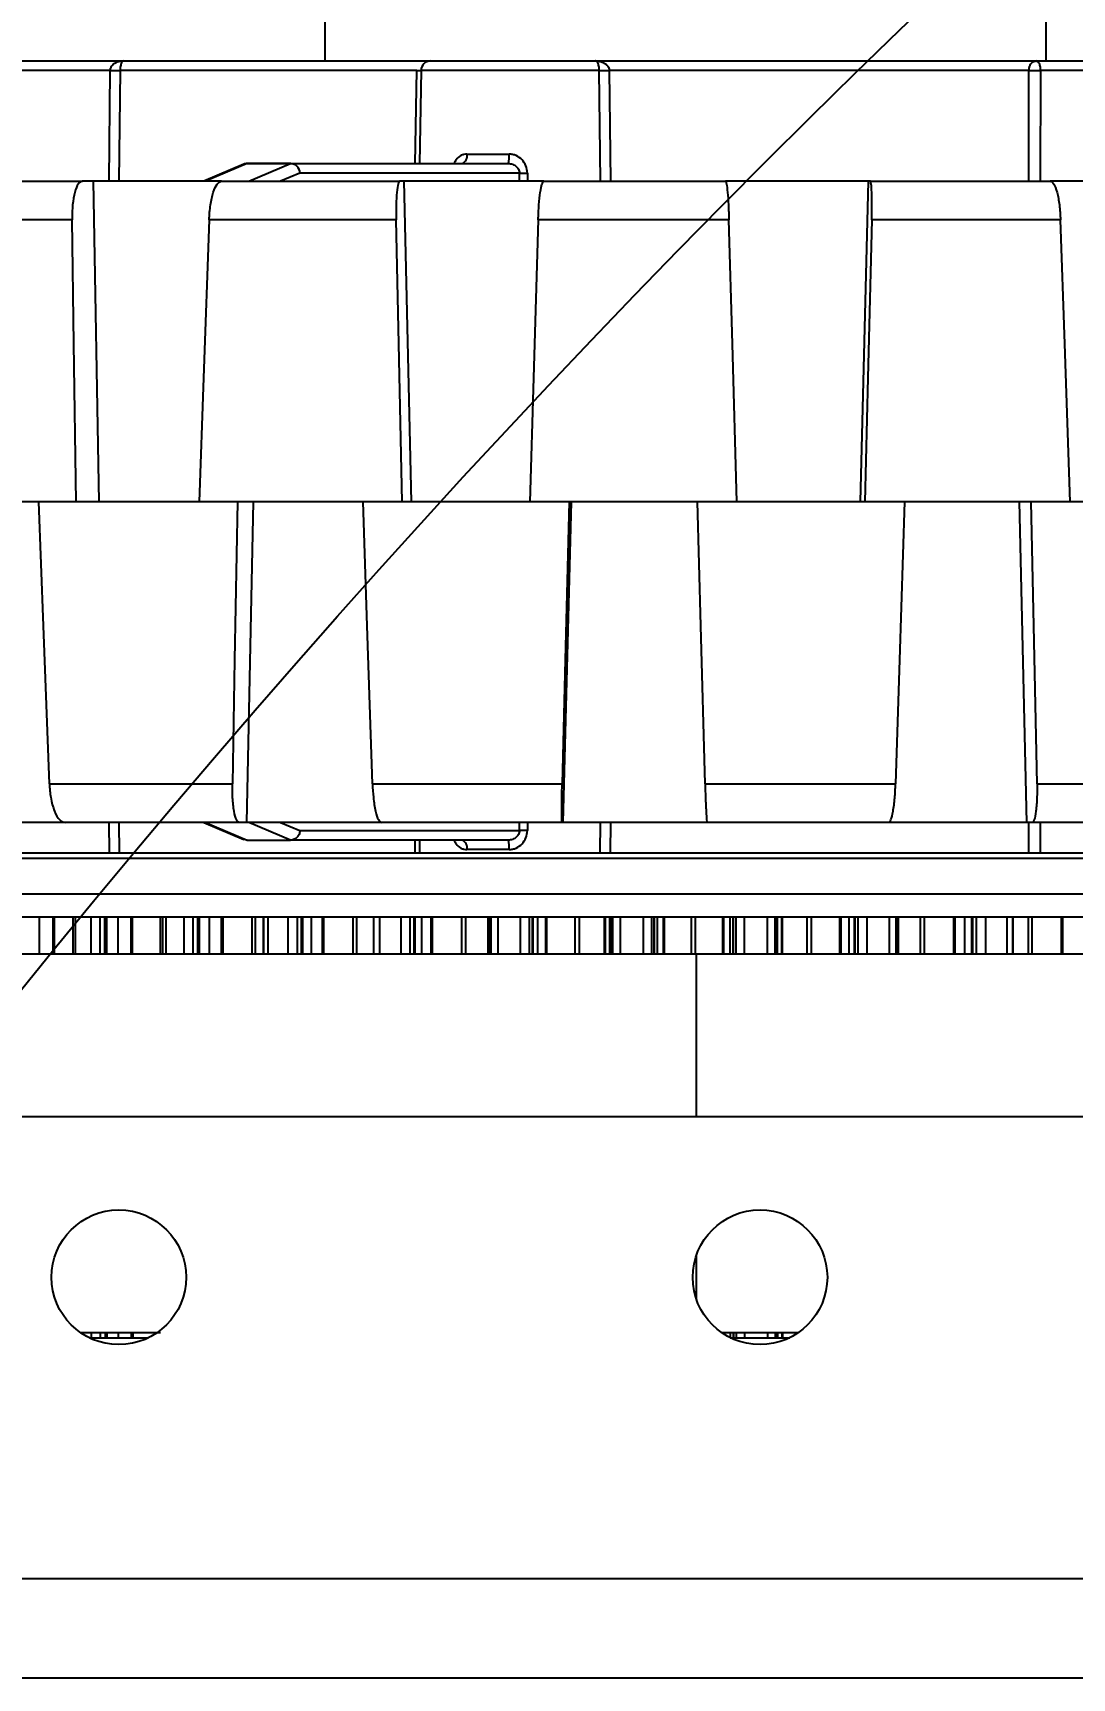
# Model space of a CAD drawing. Header units: inches. Extents: x 0 to 11, y 0 to 8.4.
# Drawn here: x 3.0833 to 3.2184, y 6.4814 to 6.6952 of the extents above; entities that cross this region are included whole.
import ezdxf

# ---------------------------------------------------------------- set-up
doc = ezdxf.new("R2010")
doc.units = ezdxf.units.IN
doc.header["$MEASUREMENT"] = 0
doc.header["$PDSIZE"] = -1
doc.layers.add('DIM', color=3, linetype='Continuous')
doc.layers.add('OBJ', color=50, linetype='Continuous')
doc.dimstyles.get("Standard").update_dxf_attribs({"dimtxt": 0.18, "dimasz": 0.18, "dimexe": 0.18, "dimexo": 0.0625, "dimgap": 0.09, "dimtad": 0, "dimtih": 1, "dimtoh": 1, "dimdec": 4, "dimzin": 0, "dimdsep": 46, "dimtxsty": 'Standard', "dimcen": 0.09, "dimadec": 0, "dimazin": 0, "dimtfac": 1, "dimtdec": 4, "dimtofl": 0, "dimtmove": 0, "dimatfit": 3, "dimfxl": 1, "dimtolj": 1, "dimtzin": 0, "dimarcsym": 0})

# ---------------------------------------------------------------- blocks, each defined once
blk = doc.blocks.new('*D3')
at = {"layer": 'Defpoints', "color": 0, "transparency": 16777216}
for p in [(4.136179561686825, 7.075144194756748), (2.390624809930644, 6.845977528089745), (4.136179775280899, 6.845977528089745)]:
    blk.add_point(p, dxfattribs=at)
at = {"layer": 'DIM', "color": 0, "lineweight": -2, "transparency": 16777216}
for p, q in [((2.390624809930644, 7.205144194756748), (2.390624809930644, 7.335144194756748)), ((4.086179561686826, 7.075144194756748), (2.265624809930644, 7.075144194756748)), ((4.086179775280899, 6.845977528089745), (2.265624809930644, 6.845977528089745)), ((2.390624809930644, 6.715977528089745), (2.390624809930644, 6.585977528089745)), ((2.390624809930644, 6.585977528089745), (2.260624809930644, 6.585977528089745))]:
    blk.add_line(p, q, dxfattribs=at)
at = {"layer": 'DIM', "color": 0, "transparency": 16777216}
for points in [[(2.368958143263977, 7.205144194756748), (2.41229147659731, 7.205144194756748), (2.390624809930644, 7.075144194756748)], [(2.368958143263978, 6.715977528089745), (2.412291476597311, 6.715977528089745), (2.390624809930644, 6.845977528089745)]]:
    blk.add_solid(points, dxfattribs=at)
at = {"layer": 'DIM', "color": 0, "transparency": 16777216, "insert": (2.013124809930646, 6.585977528089742), "char_height": 0.125, "attachment_point": 5}
blk.add_mtext('\\A1;2.75', dxfattribs=at)
blk = doc.blocks.new('*D4')
at = {"layer": 'Defpoints', "color": 0, "transparency": 16777216}
for p in [(2.669255444599844, 7.075144194756726), (4.136179807078415, 7.075144194756726), (4.136179775280899, 6.899673078882869)]:
    blk.add_point(p, dxfattribs=at)
at = {"layer": 'DIM', "color": 0, "lineweight": -2, "transparency": 16777216}
for p, q in [((2.669255444599844, 7.205144194756726), (2.669255444599844, 7.335144194756726)), ((2.669255444599844, 7.335144194756726), (2.799255444599844, 7.335144194756726)), ((4.086179807078415, 7.075144194756726), (2.544255444599844, 7.075144194756726)), ((4.086179775280899, 6.899673078882869), (2.544255444599844, 6.899673078882869)), ((2.669255444599844, 6.769673078882869), (2.669255444599844, 6.639673078882869))]:
    blk.add_line(p, q, dxfattribs=at)
at = {"layer": 'DIM', "color": 0, "transparency": 16777216}
for points in [[(2.647588777933177, 7.205144194756726), (2.69092211126651, 7.205144194756726), (2.669255444599844, 7.075144194756726)], [(2.647588777933178, 6.769673078882869), (2.690922111266511, 6.769673078882869), (2.669255444599844, 6.899673078882869)]]:
    blk.add_solid(points, dxfattribs=at)
at = {"layer": 'DIM', "color": 0, "transparency": 16777216, "insert": (3.265505444599845, 7.335144194756723), "char_height": 0.125, "attachment_point": 5}
blk.add_mtext('\\A1;2.105653', dxfattribs=at)

msp = doc.modelspace()

# ---------------------------------------------------------------- linework, layer by layer
at = {"color": 7, "linetype": 'Continuous', "lineweight": 25}
for p, q in [((3.121291743851831, 6.699352528088507), (3.121291743851832, 6.691540028089747)), ((3.215041743851832, 6.691540028089747), (3.215041743851831, 6.699352528088521)), ((3.093399281949198, 6.690311843597795), (3.080067081440605, 6.690311843597795)), ((3.08131689105955, 6.691540028089747), (3.095074801448764, 6.691540028089747)), ((3.093256185326903, 6.675915028089748), (3.093399281949198, 6.690311843597795)), ((3.094676554381639, 6.690311843597795), (3.094515413894077, 6.675915028089748)), ((3.133245508234997, 6.690311843597795), (3.094676554381639, 6.690311843597795)), ((3.095074801448763, 6.691540028089747), (3.094771944176158, 6.691522470895702)), ((3.095074801448763, 6.691540028089747), (3.135037610069095, 6.691540028089748)), ((3.133016357892402, 6.678206694756414), (3.133245508234997, 6.690311843597795)), ((3.133787800450149, 6.690311843597795), (3.133576504291157, 6.678206694756414)), ((3.15695016762204, 6.690311843597795), (3.133787800450149, 6.690311843597795)), ((3.135037610069095, 6.691540028089747), (3.156419030337004, 6.691540028089748)), ((3.156754025042629, 6.691522462973963), (3.156419030337004, 6.691540028089748)), ((3.156419030337004, 6.691540028089748), (3.213742922744882, 6.691540028089748)), ((3.157108330577454, 6.675915028089749), (3.15695016762204, 6.690311843597795)), ((3.212798767558549, 6.690311843597795), (3.158245326934597, 6.690311843597795)), ((3.158245326934597, 6.690311843597795), (3.158393108821467, 6.675915028089749)), ((3.212789313358611, 6.675915028089749), (3.212798767558549, 6.690311843597795)), ((3.213742922744882, 6.691540028089748), (3.213562662129112, 6.691522494975827)), ((3.213742922744882, 6.691540028089748), (3.232752624292918, 6.691540028089748)), ((3.214282739104991, 6.690311843597795), (3.214258125992347, 6.675915028089749)), ((3.234002433911864, 6.690311843597795), (3.214282739104991, 6.690311843597795)), ((3.139756259710452, 6.679434879248368), (3.145227283506453, 6.679434879248368)), ((3.110741055560987, 6.678108431727815), (3.105540927090632, 6.675915028089749)), ((3.111184342593837, 6.678197760903072), (3.105772432224597, 6.675915028089749)), ((3.116817252941142, 6.678197760903072), (3.111184342593837, 6.678197760903072)), ((3.111226855878722, 6.678206694756414), (3.116859766226028, 6.678206694756414)), ((3.111405342571903, 6.675915028089749), (3.116817252941142, 6.678197760903072)), ((3.118057009037732, 6.676978354347222), (3.11553607169232, 6.675915028089749)), ((3.116859766226028, 6.678206694756414), (3.145158673745251, 6.678206694756414)), ((3.146591201530733, 6.676978354347222), (3.118057009037732, 6.676978354347222)), ((3.14660544481481, 6.675915028089749), (3.146591201530733, 6.676978354347222)), ((3.147615123618962, 6.676978198429982), (3.147628326371821, 6.675915028089749)), ((3.06780332835741, 6.675915028089749), (3.089788395653783, 6.675915028089749)), ((3.091167877861193, 6.675915028089749), (3.089788395653783, 6.675915028089749)), ((3.091167877861193, 6.675915028089749), (3.091902780250852, 6.634248361423082)), ((3.107855633342685, 6.675915028089749), (3.091167877861193, 6.675915028089749)), ((3.107855633342685, 6.675915028089749), (3.131014951027366, 6.675915028089749)), ((3.131567761366161, 6.675915028089749), (3.131014951027366, 6.675915028089749)), ((3.131567761366161, 6.675915028089749), (3.132527099899211, 6.634248361423082)), ((3.149740460901929, 6.675915028089749), (3.131567761366161, 6.675915028089749)), ((3.149740460901929, 6.675915028089749), (3.17337034482625, 6.675915028089749)), ((3.191894503352271, 6.675915028089749), (3.17337034482625, 6.675915028089749)), ((3.191894503352271, 6.675915028089749), (3.190870906262531, 6.634248361423082)), ((3.192185161744501, 6.675915028089749), (3.191894503352271, 6.675915028089749)), ((3.192185161744501, 6.675915028089749), (3.215567629842718, 6.675915028089749)), ((3.232774779498265, 6.675915028089749), (3.215567629842719, 6.675915028089749)), ((3.088428700999181, 6.670888462968406), (3.065354455537634, 6.670888462968406)), ((3.13055027444355, 6.670888462968406), (3.106243604203498, 6.670888462968406)), ((3.173814805276081, 6.670888462968406), (3.149014256133001, 6.670888462968406)), ((3.216907722620336, 6.670888462968406), (3.192366846710256, 6.670888462968406)), ((3.084109161756073, 6.634248361423082), (3.068608349214681, 6.634248361423082)), ((3.088973841999612, 6.634248361423082), (3.084109161756073, 6.634248361423082)), ((3.104949405433055, 6.634248361423041), (3.088973841999612, 6.634248361423082)), ((3.10994204058562, 6.634248361423082), (3.104949405433055, 6.634248361423041)), ((3.126270771227077, 6.634248361423082), (3.10994204058562, 6.634248361423082)), ((3.111150856950438, 6.592581694756416), (3.112001213274336, 6.634248361423082)), ((3.131353364320543, 6.634248361423082), (3.126270771227077, 6.634248361423082)), ((3.147910990670275, 6.634248361423041), (3.131353364320543, 6.634248361423082)), ((3.153044860102224, 6.634248361423082), (3.147910990670275, 6.634248361423041)), ((3.152263206137668, 6.592581694756416), (3.153324225734369, 6.634248361423082)), ((3.169705368625942, 6.634248361423118), (3.153044860102224, 6.634248361423082)), ((3.174851442550106, 6.634248361423082), (3.169705368625942, 6.634248361423118)), ((3.191488036718055, 6.634248361423082), (3.174851442550106, 6.634248361423082)), ((3.19660715040456, 6.634248361423082), (3.191488036718055, 6.634248361423082)), ((3.21309321568967, 6.634248361423118), (3.19660715040456, 6.634248361423082)), ((3.212503355618618, 6.592581694756416), (3.211584285881879, 6.634248361423082)), ((3.218146409592385, 6.634248361423082), (3.21309321568967, 6.634248361423118)), ((3.234356477083279, 6.634248361423047), (3.218146409592385, 6.634248361423082)), ((3.08548439858433, 6.597608259877758), (3.109265350135446, 6.597608259877758)), ((3.127474082305604, 6.597608259877758), (3.152121482797295, 6.597608259877758)), ((3.170700191956524, 6.597608259877758), (3.195465142597035, 6.597608259877758)), ((3.213849324068812, 6.597608259877758), (3.237979354364601, 6.597608259877758)), ((3.087522605556693, 6.592581694756416), (3.071770906635321, 6.592581694756415)), ((3.11018102015553, 6.592581694756416), (3.087522605556692, 6.592581694756416)), ((3.093295356138061, 6.588623361423084), (3.093255946864229, 6.592581694756414)), ((3.094515531126176, 6.592581694756414), (3.094559803675142, 6.588623361423084)), ((3.105540927090632, 6.592581694756416), (3.110760422057819, 6.590380122369278)), ((3.105772432224597, 6.592581694756416), (3.111205523002364, 6.590290028089748)), ((3.111150856950438, 6.592581694756416), (3.11018102015553, 6.592581694756416)), ((3.128647665096496, 6.592581694756416), (3.111150856950438, 6.592581694756416)), ((3.11683843334967, 6.590290028089748), (3.111405342571903, 6.592581694756416)), ((3.11553607169232, 6.592581694756416), (3.118057009037732, 6.591518368498942)), ((3.118057009037732, 6.591518368498942), (3.146591201530733, 6.59151836849894)), ((3.152131629475461, 6.592581694756416), (3.128647665096496, 6.592581694756416)), ((3.146591201530733, 6.59151836849894), (3.14660545135657, 6.592581694756415)), ((3.147628314533911, 6.592581694756415), (3.147615123618963, 6.59151852441618)), ((3.152263206137668, 6.592581694756416), (3.152131629475461, 6.592581694756416)), ((3.170973491846705, 6.592581694756416), (3.152263206137668, 6.592581694756416)), ((3.157064477296355, 6.588623361423084), (3.157107824191678, 6.592581694756415)), ((3.15839359446549, 6.592581694756415), (3.158352829040008, 6.588623361423084)), ((3.194569457631601, 6.592581694756416), (3.170973491846705, 6.592581694756416)), ((3.212503355618618, 6.592581694756416), (3.194569457631601, 6.592581694756416)), ((3.213214036979414, 6.592581694756416), (3.212503355618618, 6.592581694756416)), ((3.212792179251641, 6.588623361423084), (3.212789680927228, 6.592581694756415)), ((3.236205052690005, 6.592581694756416), (3.213214036979414, 6.592581694756416)), ((3.214257682009909, 6.592581694756415), (3.214264571334471, 6.588623361423084)), ((3.111205523002364, 6.590290028089748), (3.110762565155682, 6.59038904202374)), ((3.111205523002364, 6.590290028089748), (3.111205672477075, 6.590290028089748)), ((3.111205672477075, 6.590290028089748), (3.116838283874959, 6.590290028089748)), ((3.116838283874959, 6.590290028089748), (3.11683843334967, 6.590290028089748)), ((3.145158673745251, 6.590290028089748), (3.116838283874959, 6.590290028089748)), ((3.133048260236629, 6.588623361423084), (3.13301676651384, 6.590290028089748)), ((3.133576504291157, 6.590290028089748), (3.133605596066038, 6.588623361423084)), ((3.145227283506454, 6.589061843597794), (3.139756259710452, 6.589061843597794)), ((3.047277139554165, 6.588623361423084), (3.289056348152317, 6.588623361423084)), ((3.289879882583759, 6.587917446631083), (3.049788052252223, 6.587917446631083)), ((3.28684062311448, 6.583255662981551), (3.052744048319385, 6.58325566298155)), ((3.088559310033027, 6.580290028089752), (3.081142823568718, 6.580290028089752)), ((3.084211034650276, 6.575479660636418), (3.084211034650276, 6.580290028089752)), ((3.085980312231109, 6.575479660636417), (3.085980312231109, 6.580290028089752)), ((3.086169094102887, 6.575479660636417), (3.086169094102887, 6.580290028089752)), ((3.088540126511385, 6.580290028089752), (3.088540126511385, 6.575479660636416)), ((3.08887845291058, 6.580290028089752), (3.088559310033027, 6.580290028089752)), ((3.090920410861802, 6.580290028089752), (3.08887845291058, 6.580290028089752)), ((3.08887845291058, 6.575479660636416), (3.08887845291058, 6.580290028089752)), ((3.091547999959007, 6.580290028089752), (3.090920410861802, 6.580290028089752)), ((3.090920410861802, 6.575479660636416), (3.090920410861802, 6.580290028089752)), ((3.100239060936354, 6.580290028089752), (3.091547999959007, 6.580290028089752)), ((3.092075836051255, 6.575479660636415), (3.092075836051255, 6.580290028089752)), ((3.092708702274685, 6.575479660636415), (3.092708702274685, 6.580290028089752)), ((3.092941889725445, 6.575479660636415), (3.092941889725445, 6.580290028089752)), ((3.094430144002316, 6.575479660636414), (3.094430144002316, 6.580290028089752)), ((3.096121895539383, 6.575479660636414), (3.096121895539383, 6.580290028089752)), ((3.096309682702417, 6.575479660636414), (3.096309682702417, 6.580290028089752)), ((3.099931504237974, 6.575479660636413), (3.099931504237974, 6.580290028089752)), ((3.100172915364639, 6.580290028089752), (3.100172915364639, 6.575479660636413)), ((3.100650903675705, 6.580290028089752), (3.100239060936354, 6.580290028089752)), ((3.102991406230114, 6.580290028089752), (3.100650903675705, 6.580290028089752)), ((3.100650903675705, 6.575479660636413), (3.100650903675705, 6.580290028089752)), ((3.10366471247923, 6.580290028089752), (3.102991406230114, 6.580290028089752)), ((3.102991406230114, 6.575479660636412), (3.102991406230114, 6.580290028089752)), ((3.113436204028928, 6.580290028089752), (3.10366471247923, 6.580290028089752)), ((3.104188218779276, 6.575479660636412), (3.104188218779276, 6.580290028089752)), ((3.104782265467126, 6.575479660636412), (3.104782265467126, 6.580290028089752)), ((3.104985694453044, 6.575479660636412), (3.104985694453044, 6.580290028089752)), ((3.106296407148961, 6.575479660636412), (3.106296407148961, 6.580290028089752)), ((3.10787284170846, 6.575479660636411), (3.10787284170846, 6.580290028089752)), ((3.108055439307837, 6.575479660636411), (3.108055439307837, 6.580290028089752)), ((3.111820344217578, 6.57547966063641), (3.111820344217578, 6.580290028089752)), ((3.112277916634501, 6.57547966063641), (3.112277916634501, 6.580290028089752)), ((3.113294113261324, 6.580290028089752), (3.113294113261324, 6.57547966063641)), ((3.113298069625297, 6.57547966063641), (3.113298069625297, 6.580290028089752)), ((3.113931546743829, 6.580290028089752), (3.113436204028928, 6.580290028089752)), ((3.116518310941922, 6.580290028089752), (3.113931546743829, 6.580290028089752)), ((3.113931546743829, 6.575479660636408), (3.113931546743829, 6.580290028089752)), ((3.117222293793951, 6.580290028089752), (3.116518310941922, 6.580290028089752)), ((3.116518310941922, 6.575479660636407), (3.116518310941922, 6.580290028089752)), ((3.127855936941682, 6.580290028089752), (3.117222293793951, 6.580290028089752)), ((3.117729776036119, 6.575479660636407), (3.117729776036119, 6.580290028089752)), ((3.118271733167015, 6.575479660636407), (3.118271733167015, 6.580290028089752)), ((3.118440859420702, 6.575479660636407), (3.118440859420702, 6.580290028089752)), ((3.119544751379927, 6.575479660636407), (3.119544751379927, 6.580290028089752)), ((3.120970654018778, 6.575479660636407), (3.120970654018778, 6.580290028089752)), ((3.12114398312586, 6.575479660636407), (3.12114398312586, 6.580290028089752)), ((3.12496786965542, 6.575479660636406), (3.12496786965542, 6.580290028089752)), ((3.125465814290695, 6.575479660636406), (3.125465814290695, 6.580290028089752)), ((3.12759138380989, 6.580290028089752), (3.12759138380989, 6.575479660636406)), ((3.127643401047507, 6.575479660636406), (3.127643401047507, 6.580290028089752)), ((3.128423714494412, 6.580290028089752), (3.127855936941682, 6.580290028089752)), ((3.131198956298504, 6.580290028089752), (3.128423714494412, 6.580290028089752)), ((3.128423714494412, 6.575479660636404), (3.128423714494412, 6.580290028089752)), ((3.131917889939827, 6.580290028089752), (3.131198956298504, 6.580290028089752)), ((3.131198956298504, 6.575479660636403), (3.131198956298504, 6.580290028089752)), ((3.143176146669238, 6.580290028089752), (3.131917889939827, 6.580290028089752)), ((3.132398011809416, 6.575479660636403), (3.132398011809416, 6.580290028089752)), ((3.132875772956611, 6.575479660636403), (3.132875772956611, 6.580290028089752)), ((3.133006818477034, 6.575479660636403), (3.133006818477034, 6.580290028089752)), ((3.133879230577322, 6.575479660636403), (3.133879230577322, 6.580290028089752)), ((3.135122748986808, 6.575479660636403), (3.135122748986808, 6.580290028089752)), ((3.13528293771576, 6.575479660636403), (3.13528293771576, 6.580290028089752)), ((3.13908038655885, 6.575479660636401), (3.13908038655885, 6.580290028089752)), ((3.139607580152154, 6.575479660636401), (3.139607580152154, 6.580290028089752)), ((3.142535843514544, 6.575479660636401), (3.142535843514544, 6.580290028089752)), ((3.142615288237093, 6.575479660636401), (3.142615288237093, 6.580290028089752)), ((3.14274867115848, 6.575479660636399), (3.14274867115848, 6.580290028089752)), ((3.142893956985189, 6.575479660636399), (3.142893956985189, 6.580290028089752)), ((3.143803675847491, 6.580290028089752), (3.143176146669238, 6.580290028089752)), ((3.146705400941629, 6.580290028089752), (3.143803675847491, 6.580290028089752)), ((3.143803675847491, 6.575479660636399), (3.143803675847491, 6.580290028089752)), ((3.1474232255827, 6.580290028089752), (3.146705400941629, 6.580290028089752)), ((3.146705400941629, 6.575479660636399), (3.146705400941629, 6.580290028089752)), ((3.159054605042166, 6.580290028089752), (3.1474232255827, 6.580290028089752)), ((3.147865261950522, 6.575479660636399), (3.147865261950522, 6.580290028089752)), ((3.148268154719464, 6.575479660636399), (3.148268154719464, 6.580290028089752)), ((3.148358192166241, 6.575479660636399), (3.148358192166241, 6.580290028089752)), ((3.148979636162892, 6.575479660636399), (3.148979636162892, 6.580290028089752)), ((3.150012992196594, 6.575479660636398), (3.150012992196594, 6.580290028089752)), ((3.150156462195917, 6.575479660636398), (3.150156462195917, 6.580290028089752)), ((3.153842644620479, 6.575479660636397), (3.153842644620479, 6.580290028089752)), ((3.154387310538098, 6.575479660636397), (3.154387310538098, 6.580290028089752)), ((3.157649744820129, 6.575479660636396), (3.157649744820129, 6.580290028089752)), ((3.157753850237905, 6.575479660636396), (3.157753850237905, 6.580290028089752)), ((3.158337986929253, 6.575479660636396), (3.158337986929253, 6.580290028089752)), ((3.158459269183901, 6.575479660636396), (3.1584592691839, 6.580290028089752)), ((3.158468261903963, 6.575479660636396), (3.158468261903963, 6.580290028089752)), ((3.158709065219479, 6.575479660636396), (3.158709065219479, 6.580290028089752)), ((3.159727867881062, 6.580290028089752), (3.159054605042166, 6.580290028089752)), ((3.162691256521597, 6.580290028089752), (3.159727867881062, 6.580290028089752)), ((3.159727867881062, 6.575479660636394), (3.159727867881062, 6.580290028089752)), ((3.163391937146105, 6.580290028089752), (3.162691256521597, 6.580290028089752)), ((3.162691256521597, 6.575479660636394), (3.162691256521597, 6.580290028089752)), ((3.175136613538776, 6.580290028089752), (3.163391937146105, 6.580290028089752)), ((3.163786013650145, 6.575479660636394), (3.163786013650145, 6.580290028089752)), ((3.164105038082137, 6.575479660636394), (3.164105038082137, 6.580290028089752)), ((3.16415205616749, 6.575479660636394), (3.16415205616749, 6.580290028089752)), ((3.164508650028523, 6.575479660636393), (3.164508650028523, 6.580290028089752)), ((3.16530876022022, 6.575479660636393), (3.16530876022022, 6.580290028089752)), ((3.165432306607205, 6.575479660636393), (3.165432306607205, 6.580290028089752)), ((3.168924879389106, 6.575479660636392), (3.168924879389106, 6.580290028089752)), ((3.169474850694474, 6.575479660636392), (3.169474850694474, 6.580290028089752)), ((3.172998578505296, 6.575479660636391), (3.172998578505296, 6.580290028089752)), ((3.173125019075296, 6.575479660636391), (3.173125019075296, 6.580290028089752)), ((3.17395815700257, 6.57547966063639), (3.17395815700257, 6.580290028089752)), ((3.174351524012494, 6.57547966063639), (3.174351524012494, 6.580290028089752)), ((3.174404500709935, 6.57547966063639), (3.174404500709935, 6.580290028089752)), ((3.174735442366105, 6.57547966063639), (3.174735442366105, 6.580290028089752)), ((3.175840570459028, 6.580290028089752), (3.175136613538776, 6.580290028089752)), ((3.178799425440584, 6.580290028089752), (3.175840570459028, 6.580290028089752)), ((3.175840570459028, 6.57547966063639), (3.175840570459028, 6.580290028089752)), ((3.179467310001217, 6.580290028089752), (3.178799425440584, 6.580290028089752)), ((3.178799425440584, 6.575479660636389), (3.178799425440584, 6.580290028089752)), ((3.191062926663975, 6.580290028089752), (3.179467310001217, 6.580290028089752)), ((3.179804623623567, 6.575479660636389), (3.179804623623567, 6.580290028089752)), ((3.18003265323997, 6.575479660636389), (3.18003265323997, 6.580290028089752)), ((3.18011937966538, 6.575479660636389), (3.18011937966538, 6.580290028089752)), ((3.180668370875531, 6.575479660636389), (3.180668370875531, 6.580290028089752)), ((3.180769233828047, 6.575479660636389), (3.180769233828047, 6.580290028089752)), ((3.183990178662643, 6.575479660636388), (3.183990178662643, 6.580290028089752)), ((3.184533169905599, 6.575479660636388), (3.184533169905599, 6.580290028089752)), ((3.188239476988703, 6.575479660636386), (3.188239476988703, 6.580290028089752)), ((3.188385428237529, 6.575479660636386), (3.188385428237529, 6.580290028089752)), ((3.189448956476154, 6.575479660636386), (3.189448956476154, 6.580290028089752)), ((3.190105621072371, 6.575479660636386), (3.190105621072371, 6.580290028089752)), ((3.190201398335311, 6.575479660636386), (3.190201398335311, 6.580290028089752)), ((3.1906150856424, 6.575479660636386), (3.1906150856424, 6.580290028089752)), ((3.191781852431237, 6.580290028089752), (3.191062926663975, 6.580290028089752)), ((3.194670077822886, 6.580290028089752), (3.191781852431237, 6.580290028089752)), ((3.191781852431237, 6.575479660636386), (3.191781852431237, 6.580290028089752)), ((3.195290246882207, 6.580290028089752), (3.194670077822886, 6.580290028089752)), ((3.194670077822886, 6.575479660636384), (3.194670077822886, 6.580290028089752)), ((3.206477776899985, 6.580290028089752), (3.195290246882207, 6.580290028089752)), ((3.195563262593937, 6.575479660636383), (3.195563262593937, 6.580290028089752)), ((3.195695203589928, 6.575479660636383), (3.195695203589928, 6.580290028089752)), ((3.195748715841481, 6.575479660636383), (3.195748715841481, 6.580290028089752)), ((3.195824642247841, 6.575479660636383), (3.195824642247841, 6.580290028089752)), ((3.198702008549977, 6.575479660636383), (3.198702008549977, 6.580290028089752)), ((3.199225890203418, 6.575479660636383), (3.199225890203418, 6.580290028089752)), ((3.203031983783056, 6.575479660636382), (3.203031983783056, 6.580290028089752)), ((3.203194185400988, 6.575479660636382), (3.203194185400988, 6.580290028089752)), ((3.204464346487539, 6.575479660636382), (3.204464346487539, 6.580290028089752)), ((3.205369639868076, 6.575479660636382), (3.205369639868076, 6.580290028089752)), ((3.205506078190728, 6.575479660636382), (3.205506078190728, 6.580290028089752)), ((3.205993270057895, 6.575479660636382), (3.205993270057895, 6.580290028089752)), ((3.207195611900607, 6.580290028089752), (3.206477776899985, 6.580290028089752)), ((3.209948689519748, 6.580290028089752), (3.207195611900607, 6.580290028089752)), ((3.207195611900607, 6.575479660636382), (3.207195611900607, 6.580290028089752)), ((3.210507289525769, 6.580290028089752), (3.209948689519748, 6.580290028089752)), ((3.209948689519748, 6.575479660636379), (3.209948689519748, 6.580290028089752)), ((3.221036821964807, 6.580290028089752), (3.210507289525769, 6.580290028089752)), ((3.210709908607025, 6.575479660636379), (3.210709908607025, 6.580290028089752)), ((3.210752167971166, 6.575479660636379), (3.210752167971166, 6.580290028089752)), ((3.212731731081993, 6.575479660636379), (3.212731731081993, 6.580290028089752)), ((3.213224800495469, 6.575479660636379), (3.213224800495469, 6.580290028089752)), ((3.217045658730453, 6.575479660636378), (3.217045658730453, 6.580290028089752)), ((3.217220487401375, 6.575479660636377), (3.217220487401375, 6.580290028089752)), ((3.169611570163569, 6.575479660636392), (3.048291743932394, 6.575479660636428)), ((3.778790180731374, 6.575479660636207), (3.169611570163569, 6.575479660636392)), ((3.169611570163564, 6.554310861423289), (3.169611570163569, 6.575479660636392)), ((3.959096441947688, 6.554310861423267), (2.967013108614079, 6.554310861423295)), ((3.169611570163557, 6.530519591867131), (3.169611570163558, 6.536435464312862)), ((3.099937774959395, 6.526267062211216), (3.089572273313171, 6.526267062211219)), ((3.090926727547571, 6.526267062211218), (3.090926727547571, 6.525623361423085)), ((3.090926727547571, 6.525623361423085), (3.091554346355597, 6.525623361423085)), ((3.091554346355597, 6.525623361423085), (3.098369864500925, 6.525623361423085)), ((3.092082183328299, 6.526267062211218), (3.092082183328299, 6.525623361423085)), ((3.092715031656949, 6.526267062211218), (3.092715031656949, 6.525623361423085)), ((3.092948203804871, 6.526267062211218), (3.092948203804871, 6.525623361423085)), ((3.094436367394112, 6.526267062211218), (3.094436367394113, 6.525623361423085)), ((3.096128064588985, 6.526267062211217), (3.096128064588985, 6.525623361423085)), ((3.096315850008851, 6.526267062211217), (3.096315850008851, 6.525623361423085)), ((3.182803425083715, 6.526267062211192), (3.172889458811704, 6.526267062211194)), ((3.173007197842686, 6.526267062211194), (3.173007197842686, 6.526187520100152)), ((3.17313365020289, 6.526267062211194), (3.17313365020289, 6.526105140826024)), ((3.173966923202523, 6.526267062211194), (3.173966923202523, 6.525634580027834)), ((3.173966923202524, 6.525623361423085), (3.175145632576116, 6.525623361423085)), ((3.174360441062549, 6.526267062211194), (3.174360441062549, 6.525623361423085)), ((3.174413442212567, 6.526267062211194), (3.174413442212567, 6.525623361423085)), ((3.174744432580061, 6.526267062211194), (3.174744432580061, 6.525623361423085)), ((3.175145632576116, 6.525623361423085), (3.175849602360056, 6.525623361423085)), ((3.175849602360056, 6.526267062211194), (3.175849602360056, 6.525623361423085)), ((3.175849602360056, 6.525623361423085), (3.178808436152875, 6.525623361423085)), ((3.178808436152875, 6.526267062211192), (3.178808436152875, 6.525623361423085)), ((3.178808436152875, 6.525623361423085), (3.179476298025889, 6.525623361423085)), ((3.179476298025889, 6.525623361423085), (3.181703197834258, 6.525623361423085)), ((3.179813577536471, 6.526267062211192), (3.179813577536471, 6.525623361423085)), ((3.180041554438686, 6.526267062211192), (3.180041554438686, 6.525623361423085)), ((3.18004447800322, 6.526267062211192), (3.18004447800322, 6.525623361423085)), ((3.180128101744034, 6.526267062211192), (3.180128101744034, 6.525623361423085)), ((3.180676947984224, 6.526267062211192), (3.180676947984224, 6.525623361423085)), ((3.180777797518787, 6.526267062211192), (3.180777797518787, 6.525623361423085)), ((3.96951310861435, 6.494310861423267), (2.967013108614087, 6.494310861423301)), ((3.969513108614349, 6.481394194756599), (2.967013108614089, 6.481394194756635))]:
    msp.add_line(p, q, dxfattribs=at)
at = {"color": 7, "linetype": 'Continuous', "lineweight": 25, "flags": 128}
for points in [[(3.110741055560986, 6.678108431727815), (3.1109539549658, 6.678174439491763), (3.111184342593837, 6.678197760903072)], [(3.088973841999612, 6.634248361423082), (3.088668420342626, 6.654766836181692), (3.088428700999181, 6.670888462968406)], [(3.106243604203498, 6.670888462968406), (3.105518711177273, 6.650370023848654), (3.104949405433055, 6.634248361423041)], [(3.131353364320543, 6.634248361423082), (3.130903576519975, 6.654766836181692), (3.13055027444355, 6.670888462968406)], [(3.149014256133001, 6.670888462968406), (3.14839637096659, 6.650370023848648), (3.147910990670275, 6.634248361423041)], [(3.174851442550106, 6.634248361423082), (3.174270955180675, 6.654766836181692), (3.173814805276081, 6.670888462968406)], [(3.192366846710256, 6.670888462968406), (3.191874743531777, 6.65037002384864), (3.191488036718055, 6.634248361423082)], [(3.218146409592385, 6.634248361423082), (3.21745286046907, 6.654766836181692), (3.216907722620336, 6.670888462968406)], [(3.08548439858433, 6.597608259877758), (3.084714083105574, 6.618126698863051), (3.084109161756073, 6.634248361423082)], [(3.10994204058562, 6.634248361423082), (3.109562993469865, 6.613729886800866), (3.109265350135446, 6.597608259877758)], [(3.127474082305604, 6.597608259877758), (3.126800128617201, 6.618126698863051), (3.126270771227077, 6.634248361423082)], [(3.153044860102224, 6.634248361423082), (3.152527754778669, 6.613729886800846), (3.152121482797295, 6.597608259877758)], [(3.170700191956524, 6.597608259877758), (3.170143077800259, 6.618126698863072), (3.169705368625942, 6.634248361423118)], [(3.19660715040456, 6.634248361423082), (3.195967698856792, 6.613729886800812), (3.195465142597035, 6.597608259877758)], [(3.213849324068812, 6.597608259877758), (3.213425977076409, 6.61812669886307), (3.21309321568967, 6.634248361423118)]]:
    msp.add_lwpolyline(points, dxfattribs=at)
at = {"color": 7, "linetype": 'Continuous', "lineweight": 25}
for centre in [(3.094513108614378, 6.533477528089994), (3.177846441947711, 6.533477528089994)]:
    msp.add_circle(centre, 0.008750000000000036, dxfattribs=at)
for centre, radius, start, end in [((3.094037918165418, 6.726817708421016), 0.03651145056975903, 268.9977657595887, 271.0022342404143), ((3.133957315865484, 6.735456142715489), 0.04514991044211084, 269.096670130852, 269.7847651542915), ((3.135037610069095, 6.690290028089747), 0.001250000000000239, 90, 178.9999999999756), ((3.157597747278319, 6.727979085153289), 0.03767280777711168, 269.0150612371856, 270.9849387628159), ((3.21354075333177, 6.741223530984325), 0.05091709394134181, 269.165031726062, 270.8349682739401), ((3.138673442021556, 6.679212528025428), 0.00110541133236911, 294.5060277521208, 11.60409602298735), ((3.13961608553322, 6.679132327577801), 0.005619348735234037, 350.5188893109864, 3.086357659100224), ((3.111226855878722, 6.676956694756415), 0.001250000000001054, 90, 112.8699184714334), ((3.111227537027582, 6.678097833059014), 0.0001088638283577112, 90.3584956560683, 113.3767155998579), ((3.116860447374887, 6.678097833059019), 0.0001088638283523919, 90.35849565538469, 113.3767156005416), ((3.116788133371828, 6.676928229490517), 0.001269865330175853, 2.262199763383999, 88.68602233695204), ((3.116833524619073, 6.676983481044999), 0.001223495159668112, 359.7599181306628, 88.77102200697296), ((3.147107697261289, 6.706757957009049), 0.02978408136129113, 269.006364891672, 270.9761857343227), ((3.147107697261287, 6.561738765850749), 0.02978408134765694, 89.02381426522784, 90.99363510878115), ((3.138673442021556, 6.589284194820735), 0.00110541133236927, 348.3959039770135, 65.49397224785918), ((3.139616085533177, 6.589364395268357), 0.005619348735277288, 356.9136423409606, 9.481110688977806)]:
    msp.add_arc(centre, radius, start, end, dxfattribs=at)
for points, knots in [([(3.093399281949198, 6.690311843597795), (3.093410182474835, 6.690410389538993), (3.093433038462484, 6.690617018548454), (3.093578136778034, 6.690895009069313), (3.093791466010598, 6.691134705124313), (3.094281222017714, 6.691468969542965), (3.09473025603487, 6.691509176866223), (3.095074801448764, 6.691540028089747)], [0, 0, 0, 0, 0.104202362461139, 0.2184892718745678, 0.3494947423610325, 0.5008649797768358, 1, 1, 1, 1]), ([(3.095074801448764, 6.691540028089747), (3.095004243323902, 6.691507936052164), (3.09491157524838, 6.691465787718883), (3.094783984881087, 6.691130727577242), (3.094725280960668, 6.690888040049579), (3.094685590440259, 6.690612236483131), (3.094679443553899, 6.690407890649697), (3.094676554381639, 6.690311843597795)], [0, 0, 0, 0, 0.4992566758466739, 0.655702733489189, 0.7879542456991924, 0.9003338153429723, 1, 1, 1, 1]), ([(3.156419030337004, 6.691540028089748), (3.156801532144244, 6.691507936052177), (3.157303893940714, 6.69146578771891), (3.157828673324466, 6.691130727577199), (3.158056593740724, 6.69088804004951), (3.158209321493882, 6.690612236483078), (3.158233814623216, 6.690407890649674), (3.158245326934597, 6.690311843597795)], [0, 0, 0, 0, 0.49925667585053, 0.6557027335093204, 0.7879542457260943, 0.9003338153641216, 1, 1, 1, 1]), ([(3.15695016762204, 6.690311843597795), (3.156946995401607, 6.690410389538993), (3.156940343958048, 6.690617018548454), (3.156897741774449, 6.690895009069313), (3.156833737220007, 6.691134705124314), (3.156684798875506, 6.691468969542964), (3.156534418069493, 6.691509176866223), (3.156419030337004, 6.691540028089748)], [0, 0, 0, 0, 0.1042023624613865, 0.2184892718749325, 0.3494947423613992, 0.5008649797768602, 1, 1, 1, 1]), ([(3.212798767558549, 6.690311843597795), (3.212804521711339, 6.690407873671932), (3.212816764364202, 6.690612189216695), (3.212892382573297, 6.690887965167494), (3.213005495280087, 6.691130652609601), (3.213269887188942, 6.691465788744851), (3.213538437548267, 6.691507935688136), (3.213742922744882, 6.691540028089748)], [0, 0, 0, 0, 0.09964920792192117, 0.2120156876359877, 0.3442555242615327, 0.5006894111476093, 0.9999999999999999, 0.9999999999999999, 0.9999999999999999, 0.9999999999999999]), ([(3.213742922744882, 6.691540028089748), (3.213850015413548, 6.6915091765148), (3.213989591287915, 6.691468967081205), (3.214151404257063, 6.691134784465769), (3.214222426801833, 6.690895090140052), (3.214271313071716, 6.690617070378273), (3.214279049370837, 6.690410408484619), (3.214282739104991, 6.690311843597795)], [0, 0, 0, 0, 0.4990804651761975, 0.6504608875109483, 0.7814774421235575, 0.8957783130455236, 1, 1, 1, 1]), ([(3.139756259710452, 6.679434879248368), (3.139621270833286, 6.679425180074325), (3.1393483119387, 6.679405567526383), (3.138848448115446, 6.679194711468271), (3.138370756023873, 6.67882174252501), (3.138172695929322, 6.678376425311204), (3.138097206258842, 6.678206694756414)], [0, 0, 0, 0, 0.1899145902546787, 0.3840233188826163, 0.7652233945113119, 1, 1, 1, 1]), ([(3.147615123618963, 6.676978198429982), (3.147575469495063, 6.67729437026185), (3.147496369150737, 6.677925056261371), (3.146955160791145, 6.678735558475473), (3.146301797506982, 6.67919948193809), (3.145699884498691, 6.679405808956409), (3.145384081622516, 6.679425234395548), (3.145227283506453, 6.679434879248368)], [0, 0, 0, 0, 0.2504819077699039, 0.4996505584634737, 0.7491922346139577, 0.8754723656006521, 1, 1, 1, 1]), ([(3.145158673745251, 6.678206694756414), (3.145332992308127, 6.678189672363217), (3.145620546376902, 6.678161592402346), (3.145931453300664, 6.678008799263067), (3.146210952139235, 6.677816497325121), (3.146428666749601, 6.677570432530875), (3.146568547701723, 6.677243142980728), (3.146583820084881, 6.677064632166295), (3.146591201530733, 6.676978354347222)], [0, 0, 0, 0, 0.2497227208699152, 0.4119399751110367, 0.4997264002731507, 0.7485949500904576, 0.8784909503704761, 1, 1, 1, 1]), ([(3.089788395653783, 6.675915028089749), (3.089600006155476, 6.675840293220593), (3.089223329530939, 6.675690864093696), (3.088768444803115, 6.674538931614187), (3.088463344356453, 6.672884560235051), (3.088440262591975, 6.671554624264338), (3.088428700999181, 6.670888462968406)], [0, 0, 0, 0, 0.2499136709341247, 0.4996915371567007, 0.7493968572079575, 1, 1, 1, 1]), ([(3.106243604203498, 6.670888462968406), (3.10628842342271, 6.671552768587643), (3.106378037610622, 6.672881020387687), (3.106765370199635, 6.67453509099341), (3.107278268632511, 6.675689851334809), (3.107662948224191, 6.675839879385743), (3.107855633342685, 6.675915028089749)], [0, 0, 0, 0, 0.2499123639394909, 0.4996895068213531, 0.7493956301627223, 1, 1, 1, 1]), ([(3.131014951027366, 6.675915028089749), (3.130940648752341, 6.675840293220594), (3.13079208457863, 6.675690864093696), (3.130628175476745, 6.674538931614186), (3.130532307504438, 6.672884560235052), (3.130544278303161, 6.671554624264338), (3.13055027444355, 6.670888462968406)], [0, 0, 0, 0, 0.2499136709341133, 0.4996915371566758, 0.7493968572079601, 1, 1, 1, 1]), ([(3.149014256133001, 6.670888462968406), (3.14904281657335, 6.671552768587643), (3.149099922000739, 6.672881020387687), (3.149281533156937, 6.674535090993411), (3.149505496242452, 6.675689851334809), (3.149662045660306, 6.675839879385744), (3.149740460901929, 6.675915028089749)], [0, 0, 0, 0, 0.249912363939527, 0.4996895068213789, 0.7493956301627276, 1, 1, 1, 1]), ([(3.17337034482625, 6.675915028089749), (3.173412387411535, 6.675840293220594), (3.173496449735891, 6.675690864093696), (3.173628496555058, 6.674538931614187), (3.17374477395694, 6.672884560235053), (3.173791433592199, 6.671554624264338), (3.173814805276082, 6.670888462968406)], [0, 0, 0, 0, 0.2499136709340579, 0.4996915371566477, 0.749396857207942, 1, 1, 1, 1]), ([(3.192366846710256, 6.670888462968406), (3.192378280577216, 6.671552768587643), (3.19240114212457, 6.672881020387686), (3.192371513684868, 6.674535090993411), (3.192299736418001, 6.675689851334807), (3.192223398987184, 6.675839879385744), (3.192185161744501, 6.675915028089749)], [0, 0, 0, 0, 0.2499123639395263, 0.4996895068213827, 0.7493956301627192, 0.9999999999999999, 0.9999999999999999, 0.9999999999999999, 0.9999999999999999]), ([(3.215567629842718, 6.675915028089749), (3.215724739845634, 6.675840293220594), (3.216038874476871, 6.675690864093696), (3.216462865041307, 6.674538931614187), (3.216787754787363, 6.672884560235053), (3.21686768552975, 6.671554624264338), (3.216907722620336, 6.670888462968406)], [0, 0, 0, 0, 0.2499136709341208, 0.4996915371566977, 0.7493968572079528, 1, 1, 1, 1]), ([(3.085484398584329, 6.597608259877758), (3.085528945014978, 6.597007836070904), (3.085599435055742, 6.596057728553779), (3.085863848550035, 6.594872584509296), (3.086217279294431, 6.593798974505947), (3.086782539624382, 6.592804719265813), (3.087275931304249, 6.592656031922512), (3.087522605556692, 6.592581694756416)], [0, 0, 0, 0, 0.225804490720161, 0.3573118547004175, 0.500927141449074, 0.7504854067852369, 1, 1, 1, 1]), ([(3.11018102015553, 6.592581694756416), (3.11004927133798, 6.592656193503378), (3.109785862227444, 6.592805140940159), (3.109518657169974, 6.593791275249377), (3.109370068849042, 6.594842732690982), (3.109268497384292, 6.596019348412757), (3.109266583208201, 6.596985734131528), (3.109265350135446, 6.597608259877759)], [0, 0, 0, 0, 0.2498545218869784, 0.4995411617173667, 0.6366718540363924, 0.7659515028020362, 1, 1, 1, 1]), ([(3.127474082305604, 6.597608259877758), (3.127505930720313, 6.597007836078286), (3.127556327486851, 6.596057728566742), (3.127714995949889, 6.594872584519757), (3.127920763591511, 6.593798974509073), (3.128241391830202, 6.592804719265841), (3.128512248574973, 6.592656031922521), (3.128647665096495, 6.592581694756416)], [0, 0, 0, 0, 0.225804487965489, 0.3573118526365402, 0.5009271414617147, 0.7504854067915823, 1, 1, 1, 1]), ([(3.152131629475461, 6.592581694756416), (3.152115478057439, 6.592656193503377), (3.152083186073841, 6.592805140940158), (3.152068908140328, 6.59379127524933), (3.152073510800284, 6.594842732690823), (3.15208586363778, 6.596019348412561), (3.152107527429518, 6.596985734131417), (3.152121482797295, 6.597608259877758)], [0, 0, 0, 0, 0.2498545218870805, 0.4995411617176208, 0.636671854005142, 0.7659515027602989, 1, 1, 1, 1]), ([(3.170700191956524, 6.597608259877759), (3.170718374658195, 6.597007836070575), (3.170747146870982, 6.596057728553204), (3.170795249243244, 6.594872584508831), (3.170847101635755, 6.593798974505808), (3.170913355653944, 6.592804719265812), (3.170953447618553, 6.592656031922512), (3.170973491846705, 6.592581694756416)], [0, 0, 0, 0, 0.2258044908425481, 0.3573118547921069, 0.5009271414484736, 0.7504854067849743, 1, 1, 1, 1]), ([(3.194569457631601, 6.592581694756416), (3.194669394365768, 6.592656193503377), (3.194869200684688, 6.592805140940159), (3.19510828370291, 6.593791275249332), (3.195265937494246, 6.594842732690824), (3.195391839299285, 6.596019348412561), (3.195436422815511, 6.596985734131416), (3.195465142597035, 6.597608259877758)], [0, 0, 0, 0, 0.2498545218870981, 0.4995411617176181, 0.6366718540051239, 0.7659515027602476, 1, 1, 1, 1]), ([(3.213849324068811, 6.597608259877759), (3.21385328858495, 6.597007836078384), (3.213859562014761, 6.596057728566915), (3.213795636730093, 6.594872584519894), (3.213691998364339, 6.593798974509115), (3.213501865068077, 6.592804719265843), (3.213309974078399, 6.592656031922521), (3.213214036979414, 6.592581694756416)], [0, 0, 0, 0, 0.2258044879292218, 0.3573118526093838, 0.5009271414618638, 0.7504854067916609, 1, 1, 1, 1]), ([(3.118057009037732, 6.591518368498942), (3.118030432419751, 6.591343478187117), (3.117975192074293, 6.59097996311349), (3.117644251611279, 6.590569200783892), (3.117240672809285, 6.590330170834298), (3.116969049016971, 6.590303063288661), (3.11683843334967, 6.590290028089748)], [0, 0, 0, 0, 0.2706993823546254, 0.5626572728983451, 0.789695108616311, 1, 1, 1, 1]), ([(3.146591201530733, 6.59151836849894), (3.146583865078989, 6.591432356228511), (3.146568691867695, 6.591254466098722), (3.146429440155954, 6.590927506239954), (3.146212142582245, 6.590681288324856), (3.145932675163525, 6.590488606995062), (3.14562142565903, 6.590335309385351), (3.145333389763332, 6.590307124437545), (3.145158673745251, 6.590290028089748)], [0, 0, 0, 0, 0.1211369466577636, 0.2505348022482371, 0.4995252522856856, 0.5873644674907262, 0.7497046783552638, 1, 1, 1, 1]), ([(3.145227283506453, 6.589061843597794), (3.145383636400831, 6.589071682019074), (3.145699795140055, 6.58909157613667), (3.146301112306559, 6.589299589675844), (3.146956321263301, 6.58976199192251), (3.147498870888159, 6.590572013701677), (3.147576364453803, 6.591202953634699), (3.147615123618963, 6.59151852441618)], [0, 0, 0, 0, 0.1241815449171684, 0.2511055572844269, 0.5003650494061186, 0.7501026903481882, 1, 1, 1, 1]), ([(3.138097809852415, 6.590290028089748), (3.138173243841722, 6.590120207595342), (3.138371250070693, 6.589674446791648), (3.138847855549606, 6.589299620411402), (3.139348251700633, 6.589090498012351), (3.139620892057134, 6.589071350472077), (3.139756259710452, 6.589061843597794)], [0, 0, 0, 0, 0.2348502651185409, 0.616457061285359, 0.8095685164642936, 1, 1, 1, 1])]:
    msp.add_open_spline(points, degree=3, knots=knots, dxfattribs=at)
at = {"layer": 'OBJ'}
msp.add_circle((4.136179561686824, 5.720977528090078), 1.354166666666667, dxfattribs=at)

# ---------------------------------------------------------------- dimensions: what is measured, and where the dimension line sits
at = {"layer": 'DIM'}
for base, p1, p2, override, picture, middle in [((2.669255444599844, 7.075144194756726), (4.136179775280898, 6.899673078882866), (4.136179807078413, 7.075144194756723), {"dimtxt": 0.125, "dimasz": 0.13, "dimexe": 0.125, "dimexo": 0.05, "dimgap": 0.06, "dimdec": 6, "dimlfac": 12, "dimzin": 1, "dimadec": 2, "dimtdec": 2, "dimtzin": 1}, '*D4', (3.265505444599845, 7.335144194756723)), ((2.390624809930644, 6.845977528089745), (4.136179561686824, 7.075144194756745), (4.136179775280898, 6.845977528089741), {"dimtxt": 0.125, "dimasz": 0.13, "dimexe": 0.125, "dimexo": 0.05, "dimgap": 0.06, "dimdec": 2, "dimlfac": 12, "dimzin": 1, "dimadec": 2, "dimtdec": 2, "dimtzin": 1}, '*D3', (2.013124809930646, 6.585977528089742))]:
    dim = msp.add_linear_dim(base=base, p1=p1, p2=p2, angle=90, dimstyle='Standard', override=override, dxfattribs=at)
    dim.commit()
    dim.dimension.update_dxf_attribs({"geometry": picture, "text_midpoint": middle})

doc.saveas('drawing.dxf')
